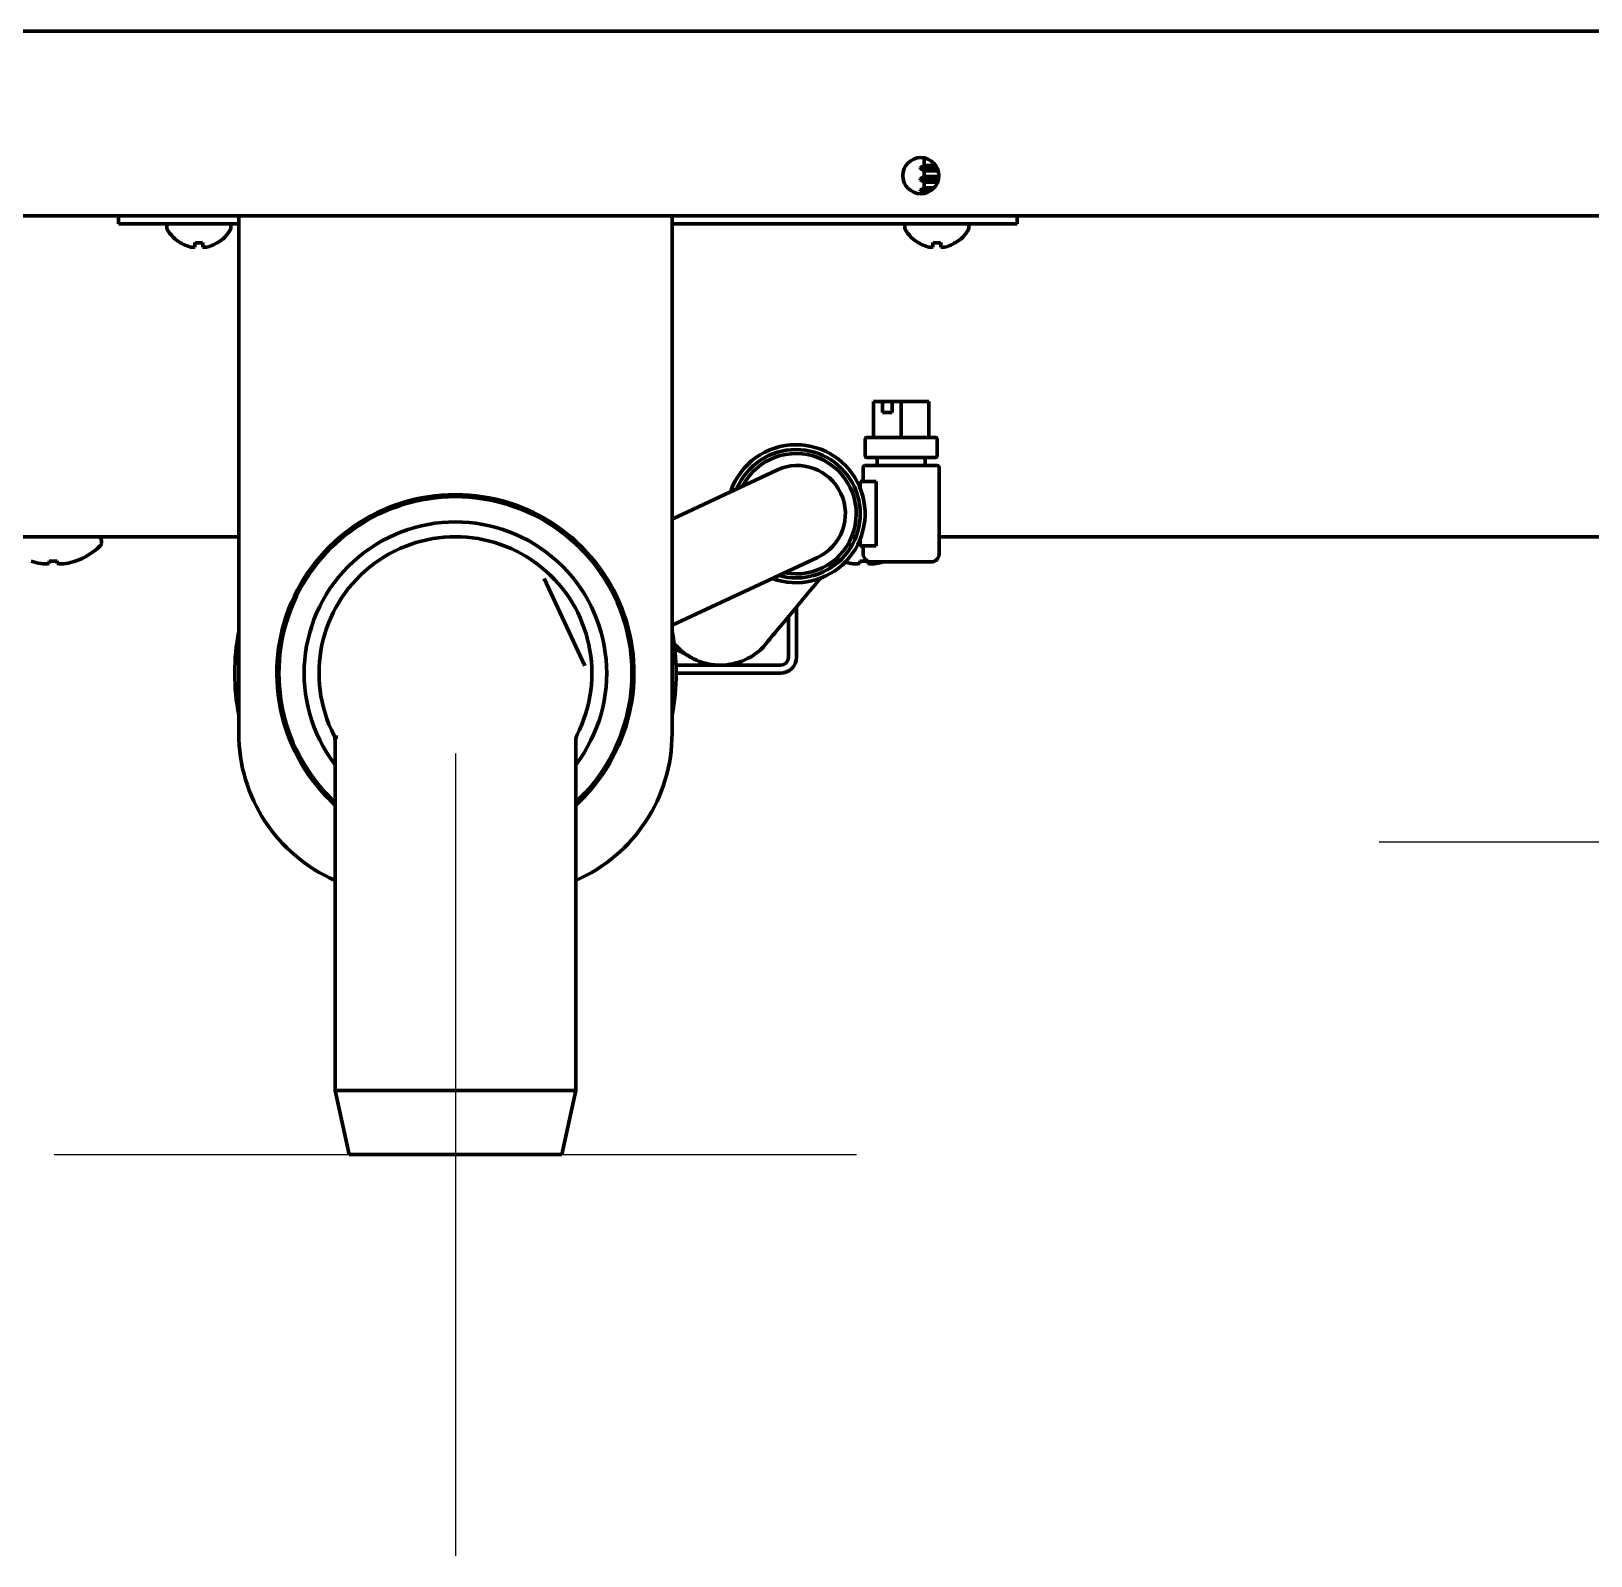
# Model space of a CAD drawing. Header units: inches. Extents: x -3055 to 7244, y 299 to 5591.
# Drawn here: x 6708.7 to 6903.1, y 1977.6 to 2167.6 of the extents above; entities that cross this region are included whole.
import ezdxf

# ---------------------------------------------------------------- set-up
doc = ezdxf.new("R2010")
doc.units = ezdxf.units.IN

# ---------------------------------------------------------------- blocks, each defined once
blk = doc.blocks.new('A$C773D0E90')
at = {"color": 4}
for p, q in [((0, 50), (0, -50)), ((-50, 0), (50, 0))]:
    blk.add_line(p, q, dxfattribs=at)
blk = doc.blocks.new('A$C0B5A562A')
at = {"color": 6}
for p, q in [((0, 50), (0, -50)), ((-50, 0), (50, 0))]:
    blk.add_line(p, q, dxfattribs=at)

msp = doc.modelspace()

# ---------------------------------------------------------------- linework, layer by layer
at = {"linetype": 'Continuous', "lineweight": 70}
for p, q in [((7183.67, 2167.62), (6339.47, 2167.62)), ((6819.87, 2151.85), (6820.04, 2151.75)), ((6820.04, 2151.75), (6820.02, 2151.69)), ((6820.3, 2151.75), (6820.04, 2151.75)), ((6819.97, 2150.9), (6819.47, 2150.61)), ((6819.47, 2150.61), (6821.59, 2150.61)), ((6819.47, 2150.61), (6819.47, 2150.51)), ((6819.47, 2150.51), (6819.97, 2150.22)), ((6821.57, 2150.51), (6819.47, 2150.51)), ((6819.97, 2151.43), (6819.97, 2150.9)), ((6819.97, 2150.9), (6821.43, 2150.9)), ((6821.57, 2150.22), (6819.97, 2150.22)), ((6819.97, 2150.22), (6819.97, 2149.5)), ((6821.64, 2150.51), (6821.57, 2150.51)), ((6821.74, 2150.22), (6821.57, 2150.22)), ((6819.97, 2149.5), (6819.47, 2149.21)), ((6819.47, 2149.21), (6821.78, 2149.21)), ((6819.47, 2149.21), (6819.47, 2149.11)), ((6821.57, 2149.11), (6819.47, 2149.11)), ((6819.47, 2149.11), (6819.97, 2148.82)), ((6819.97, 2148.1), (6819.47, 2147.81)), ((6819.47, 2147.81), (6819.47, 2147.71)), ((6819.47, 2147.81), (6820.91, 2147.81)), ((6819.97, 2149.5), (6821.82, 2149.5)), ((6819.97, 2148.82), (6819.97, 2148.1)), ((6821.57, 2148.82), (6819.97, 2148.82)), ((6819.97, 2148.1), (6821.23, 2148.1)), ((6821.76, 2149.11), (6821.57, 2149.11)), ((6821.68, 2148.82), (6821.57, 2148.82)), ((6820.76, 2147.71), (6819.47, 2147.71)), ((6819.47, 2147.71), (6819.97, 2147.42)), ((6820.04, 2147.42), (6819.97, 2147.42)), ((6819.97, 2147.42), (6819.97, 2147.41)), ((6322.57, 2144.62), (7200.57, 2144.62)), ((6719.57, 2143.62), (6719.57, 2144.62)), ((6734.57, 2142.62), (6734.57, 2144.62)), ((6788.57, 2142.62), (6788.57, 2144.62)), ((6831.57, 2144.62), (6831.57, 2143.62)), ((6719.57, 2143.62), (6724.57, 2143.62)), ((6724.57, 2143.62), (6732.57, 2143.62)), ((6725.6, 2143.31), (6725.6, 2143.11)), ((6734.57, 2143.62), (6732.57, 2143.62)), ((6733.6, 2143.11), (6733.6, 2143.31)), ((6734.57, 2142.62), (6734.57, 2080.12)), ((6788.57, 2143.62), (6790.57, 2143.62)), ((6788.57, 2080.12), (6788.57, 2142.62)), ((6826.57, 2143.62), (6790.57, 2143.62)), ((6817.57, 2143.31), (6817.57, 2143.11)), ((6825.57, 2143.11), (6825.57, 2143.31)), ((6831.57, 2143.62), (6826.57, 2143.62)), ((6727.3, 2141.23), (6727.3, 2141.27)), ((6731.9, 2141.27), (6731.9, 2141.23)), ((6819.27, 2141.23), (6819.27, 2141.27)), ((6823.87, 2141.27), (6823.87, 2141.23)), ((6813.66, 2121.49), (6814.78, 2121.49)), ((6813.66, 2116.99), (6813.66, 2121.49)), ((6814.78, 2120.09), (6814.78, 2121.49)), ((6814.78, 2121.49), (6815.99, 2121.49)), ((6815.99, 2121.49), (6817.12, 2121.49)), ((6815.99, 2121.49), (6815.99, 2120.09)), ((6817.12, 2121.49), (6820.58, 2121.49)), ((6817.12, 2116.99), (6817.12, 2121.49)), ((6820.58, 2121.49), (6820.58, 2116.99)), ((6815.99, 2120.09), (6814.78, 2120.09)), ((6812.62, 2116.74), (6812.62, 2114.74)), ((6812.87, 2116.99), (6821.37, 2116.99)), ((6821.62, 2114.74), (6821.62, 2116.74)), ((6801.63, 2112.92), (6788.57, 2106.83)), ((6812.37, 2113.24), (6812.37, 2111.49)), ((6812.62, 2113.49), (6821.62, 2113.49)), ((6821.37, 2114.49), (6812.87, 2114.49)), ((6814.12, 2114.49), (6814.12, 2113.49)), ((6820.12, 2113.49), (6820.12, 2114.49)), ((6821.87, 2102.49), (6821.87, 2113.24)), ((6812.02, 2111.49), (6814.02, 2111.49)), ((6812.02, 2110.64), (6812.02, 2111.49)), ((6814.02, 2111.49), (6814.02, 2103.49)), ((6516.99, 2104.62), (6734.58, 2104.62)), ((6717.45, 2103.83), (6717.45, 2104.12)), ((6811.02, 2103.62), (6810.45, 2103.62)), ((6810.95, 2104.62), (6811.48, 2104.62)), ((6812.02, 2103.62), (6811.7, 2103.62)), ((6812.02, 2103.49), (6812.02, 2104.33)), ((6814.02, 2103.49), (6812.02, 2103.49)), ((6812.37, 2103.49), (6812.37, 2102.49)), ((6821.86, 2104.62), (6939.42, 2104.62)), ((6710.95, 2101.28), (6710.95, 2101.6)), ((6711.95, 2101.6), (6711.95, 2101.28)), ((6714.2, 2101.6), (6714.2, 2101.58)), ((6788.57, 2093.59), (6806.71, 2102.05)), ((6811.95, 2101.28), (6811.95, 2101.6)), ((6812.95, 2101.6), (6812.95, 2101.28)), ((6820.87, 2101.49), (6813.37, 2101.49)), ((6777.7, 2088.52), (6772.63, 2099.4)), ((6804.07, 2095.87), (6804.07, 2089.62)), ((6803.07, 2094.67), (6803.07, 2089.62)), ((6802.07, 2088.62), (6789.05, 2088.62)), ((6802.07, 2087.62), (6789.07, 2087.62)), ((6746.44, 2079.88), (6746.41, 2079.94)), ((6746.57, 2079.18), (6746.57, 2035.62)), ((6776.57, 2035.62), (6776.57, 2079.25)), ((6746.57, 2035.62), (6748.32, 2027.62)), ((6746.57, 2035.62), (6761.57, 2035.62)), ((6761.57, 2035.62), (6776.57, 2035.62)), ((6774.82, 2027.62), (6776.57, 2035.62)), ((6748.32, 2027.62), (6761.57, 2027.62)), ((6761.57, 2027.62), (6774.82, 2027.62))]:
    msp.add_line(p, q, dxfattribs=at)
msp.add_circle((6819.57, 2149.62), 2.25, dxfattribs=at)
for centre, radius, start, end in [((6820.72, 2151.43), 0.75, 160, 180), ((6726, 2143.31), 0.4, 128.8941, 180), ((6726, 2143.11), 0.4, 180, 210.3012), ((6729.8, 2145.33), 4.8, 210.3012, 238.6273), ((6729.4, 2145.33), 4.8, 301.3727, 329.6988), ((6733.2, 2143.31), 0.4, 0, 51.1059), ((6733.2, 2143.11), 0.4, 329.6988, 0), ((6817.97, 2143.31), 0.4, 128.8941, 180), ((6817.97, 2143.11), 0.4, 180, 210.3012), ((6821.77, 2145.33), 4.8, 210.3012, 238.6273), ((6821.37, 2145.33), 4.8, 301.3727, 329.6988), ((6825.17, 2143.31), 0.4, 0, 51.1059), ((6825.17, 2143.11), 0.4, 329.6988, 0), ((6812.87, 2116.74), 0.25, 90, 180), ((6821.37, 2116.74), 0.25, 0, 90), ((6804.02, 2107.49), 8.6, 90, 161.3475), ((6804.02, 2107.49), 8, 90, 157.095), ((6804.02, 2107.49), 7.5, 258.9469, 152.6681), ((6804.02, 2107.49), 8.6, 249.8344, 90), ((6804.02, 2107.49), 8, 254.2837, 90), ((6812.87, 2114.74), 0.25, 180, 270), ((6821.37, 2114.74), 0.25, 270, 0), ((6804.17, 2107.49), 6, 295, 115), ((6812.62, 2113.24), 0.25, 90, 180), ((6821.62, 2113.24), 0.25, 0, 90), ((6761.57, 2087.62), 22.25, 90, 227.6156), ((6761.57, 2087.62), 22, 312.9883, 227.0117), ((6761.57, 2087.62), 22.25, 312.3844, 90), ((6761.57, 2087.62), 18.85, 322.7231, 217.2769), ((6711.45, 2109.57), 8.45, 288.9925, 313.7747), ((6716.95, 2104.12), 0.5, 0, 90), ((6716.95, 2103.83), 0.5, 313.7747, 0), ((6761.57, 2087.62), 17, 332.905, 207.0951), ((6711.45, 2109.57), 8.44, 250.9729, 259.3378), ((6711.45, 2109.57), 7.99, 266.4122, 273.5878), ((6711.45, 2109.57), 8.44, 280.6622, 289.0271), ((6812.45, 2109.57), 8.45, 245.7963, 249.5477), ((6812.45, 2109.57), 8.44, 254.1918, 259.3378), ((6812.45, 2109.57), 7.99, 266.4122, 273.5878), ((6813.37, 2102.49), 1, 180, 270), ((6812.45, 2109.57), 8.44, 280.6622, 286.521), ((6820.87, 2102.49), 1, 270, 0), ((6761.57, 2087.62), 27.5, 169.0538, 190.9406), ((6761.57, 2087.62), 27.5, 349.0594, 10.9462), ((6794.57, 2096.12), 7.5, 219.9769, 314.9719), ((6802.07, 2089.62), 2, 270, 0), ((6802.07, 2089.62), 1, 270, 0), ((6754.57, 2080.12), 20, 180, 246.4214), ((6768.57, 2080.12), 20, 293.5786, 0)]:
    msp.add_arc(centre, radius, start, end, dxfattribs=at)
for centre, major_axis, start_param, end_param in [((6710.42, 2109.57), (0, -8.32), 6.192956, 6.373415), ((6712.48, 2109.57), (0, 8.32), 3.051363, 3.231822), ((6811.42, 2109.57), (0, -8.32), 6.192956, 6.373415), ((6813.48, 2109.57), (0, 8.32), 3.051363, 3.231822)]:
    msp.add_ellipse(centre, major_axis=major_axis, ratio=0.707107, start_param=start_param, end_param=end_param, dxfattribs=at)
for points, knots in [([(6727.3, 2141.27), (6727.5, 2141.14), (6727.71, 2141.03), (6728.04, 2140.9), (6728.15, 2140.86), (6728.37, 2140.78), (6728.48, 2140.75), (6728.6, 2140.72)], [0, 0, 0, 0, 0.5, 0.5, 0.75, 0.75, 1, 1, 1, 1]), ([(6730.1, 2141.27), (6730.1, 2141.14), (6730.1, 2141.03), (6730.1, 2140.9), (6730.1, 2140.86), (6730.1, 2140.78), (6730.1, 2140.75), (6730.1, 2140.72)], [0, 0, 0, 0, 0.5, 0.5, 0.75, 0.75, 1, 1, 1, 1]), ([(6819.27, 2141.27), (6819.48, 2141.14), (6819.69, 2141.03), (6820.01, 2140.9), (6820.12, 2140.86), (6820.34, 2140.78), (6820.46, 2140.75), (6820.57, 2140.72)], [0, 0, 0, 0, 0.5, 0.5, 0.75, 0.75, 1, 1, 1, 1]), ([(6822.07, 2141.27), (6822.07, 2141.14), (6822.07, 2141.03), (6822.07, 2140.9), (6822.07, 2140.86), (6822.07, 2140.78), (6822.07, 2140.75), (6822.07, 2140.72)], [0, 0, 0, 0, 0.5, 0.5, 0.75, 0.75, 1, 1, 1, 1]), ([(6808.22, 2100.85), (6808.37, 2101.03), (6808.98, 2101.77), (6809.26, 2102.11), (6809.32, 2102.18)], [0, 0, 0, 0, 0.222254, 1, 1, 1, 1]), ([(6799.88, 2090.82), (6799.94, 2090.89), (6800.38, 2091.43), (6802.26, 2093.69), (6804.61, 2096.51), (6806.28, 2098.52), (6807.06, 2099.46), (6807.14, 2099.56)], [0, 0, 0, 0, 0.242937, 0.485702, 0.727774, 0.969111, 1, 1, 1, 1]), ([(6788.83, 2090.73), (6789.42, 2090.42), (6790.31, 2089.95), (6790.91, 2089.63), (6791.11, 2089.52)], [0, 0, 0, 0, 0.584531, 1, 1, 1, 1]), ([(6746.41, 2079.93), (6746.41, 2079.93), (6746.42, 2079.92), (6746.43, 2079.9), (6746.43, 2079.89), (6746.46, 2079.84), (6746.51, 2079.69), (6746.57, 2079.46), (6746.57, 2079.27), (6746.56, 2079.18)], [0, 0, 0, 0, 0.157801, 0.199768, 0.230314, 0.269254, 0.389143, 0.724615, 1, 1, 1, 1]), ([(6746.92, 2079.64), (6746.88, 2079.65), (6746.81, 2079.66), (6746.73, 2079.68), (6746.67, 2079.7), (6746.63, 2079.72), (6746.6, 2079.73), (6746.57, 2079.75), (6746.54, 2079.77), (6746.52, 2079.78), (6746.5, 2079.8), (6746.49, 2079.81), (6746.47, 2079.83), (6746.46, 2079.84), (6746.45, 2079.86), (6746.45, 2079.87), (6746.44, 2079.88), (6746.44, 2079.88)], [0, 0, 0, 0, 0.133354, 0.293192, 0.368337, 0.440025, 0.508252, 0.573016, 0.634316, 0.692151, 0.746522, 0.797427, 0.844867, 0.888844, 0.929357, 0.966409, 1, 1, 1, 1]), ([(6776.57, 2079.25), (6776.57, 2079.34), (6776.58, 2079.48), (6776.63, 2079.67), (6776.68, 2079.81), (6776.71, 2079.88), (6776.72, 2079.91), (6776.72, 2079.91), (6776.73, 2079.92), (6776.73, 2079.92), (6776.73, 2079.92), (6776.73, 2079.92), (6776.73, 2079.92)], [0, 0, 0, 0, 0.329107, 0.59897, 0.78423, 0.886196, 0.90804, 0.918965, 0.928039, 0.941146, 0.967068, 1, 1, 1, 1])]:
    msp.add_open_spline(points, degree=3, knots=knots, dxfattribs=at)
for points, degree in [([(6728.6, 2140.72), (6728.62, 2140.71), (6728.67, 2140.71), (6728.74, 2140.7), (6728.81, 2140.7), (6728.88, 2140.7), (6728.95, 2140.7), (6729.03, 2140.71), (6729.07, 2140.71), (6729.1, 2140.72)], 3), ([(6729.1, 2140.72), (6729.1, 2140.73), (6729.1, 2140.76), (6729.1, 2140.81), (6729.1, 2140.87), (6729.1, 2140.93), (6729.1, 2140.99), (6729.1, 2141.07), (6729.1, 2141.16), (6729.1, 2141.23), (6729.1, 2141.27)], 3), ([(6729.1, 2141.27), (6729.26, 2141.24), (6729.6, 2141.22), (6729.93, 2141.24), (6730.1, 2141.27)], 3), ([(6730.1, 2140.72), (6730.12, 2140.71), (6730.18, 2140.71), (6730.25, 2140.7), (6730.32, 2140.7), (6730.39, 2140.7), (6730.46, 2140.7), (6730.53, 2140.71), (6730.57, 2140.71), (6730.6, 2140.72)], 3), ([(6730.6, 2140.72), (6730.65, 2140.73), (6730.76, 2140.76), (6730.92, 2140.81), (6731.08, 2140.87), (6731.24, 2140.93), (6731.39, 2140.99), (6731.54, 2141.07), (6731.71, 2141.16), (6731.83, 2141.23), (6731.9, 2141.27)], 3), ([(6820.57, 2140.72), (6820.6, 2140.71), (6820.64, 2140.71), (6820.72, 2140.7), (6820.79, 2140.7), (6820.86, 2140.7), (6820.93, 2140.7), (6821, 2140.71), (6821.05, 2140.71), (6821.07, 2140.72)], 3), ([(6821.07, 2140.72), (6821.07, 2140.73), (6821.07, 2140.76), (6821.07, 2140.81), (6821.07, 2140.87), (6821.07, 2140.93), (6821.07, 2140.99), (6821.07, 2141.07), (6821.07, 2141.16), (6821.07, 2141.23), (6821.07, 2141.27)], 3), ([(6821.07, 2141.27), (6821.24, 2141.24), (6821.57, 2141.22), (6821.91, 2141.24), (6822.07, 2141.27)], 3), ([(6822.07, 2140.72), (6822.1, 2140.71), (6822.15, 2140.71), (6822.22, 2140.7), (6822.3, 2140.7), (6822.37, 2140.7), (6822.44, 2140.7), (6822.5, 2140.71), (6822.55, 2140.71), (6822.57, 2140.72)], 3), ([(6822.57, 2140.72), (6822.63, 2140.73), (6822.74, 2140.76), (6822.9, 2140.81), (6823.06, 2140.87), (6823.21, 2140.93), (6823.36, 2140.99), (6823.52, 2141.07), (6823.69, 2141.16), (6823.81, 2141.23), (6823.87, 2141.27)], 3), ([(6776.71, 2079.88), (6776.7, 2079.86)], 1)]:
    msp.add_open_spline(points, degree=degree, dxfattribs=at)
msp.add_rational_spline([(6746.44, 2079.88), (6746.55, 2079.67), (6746.6, 2079.44), (6746.6, 2079.2)], [1.01365501824, 0.99500738145, 0.995459006469, 1.0150098933], degree=3, dxfattribs=at)

# ---------------------------------------------------------------- block references
for name, p in [('A$C773D0E90', (6926.67, 2066.62)), ('A$C0B5A562A', (6761.57, 2027.62))]:
    msp.add_blockref(name, p)

doc.saveas('drawing.dxf')
